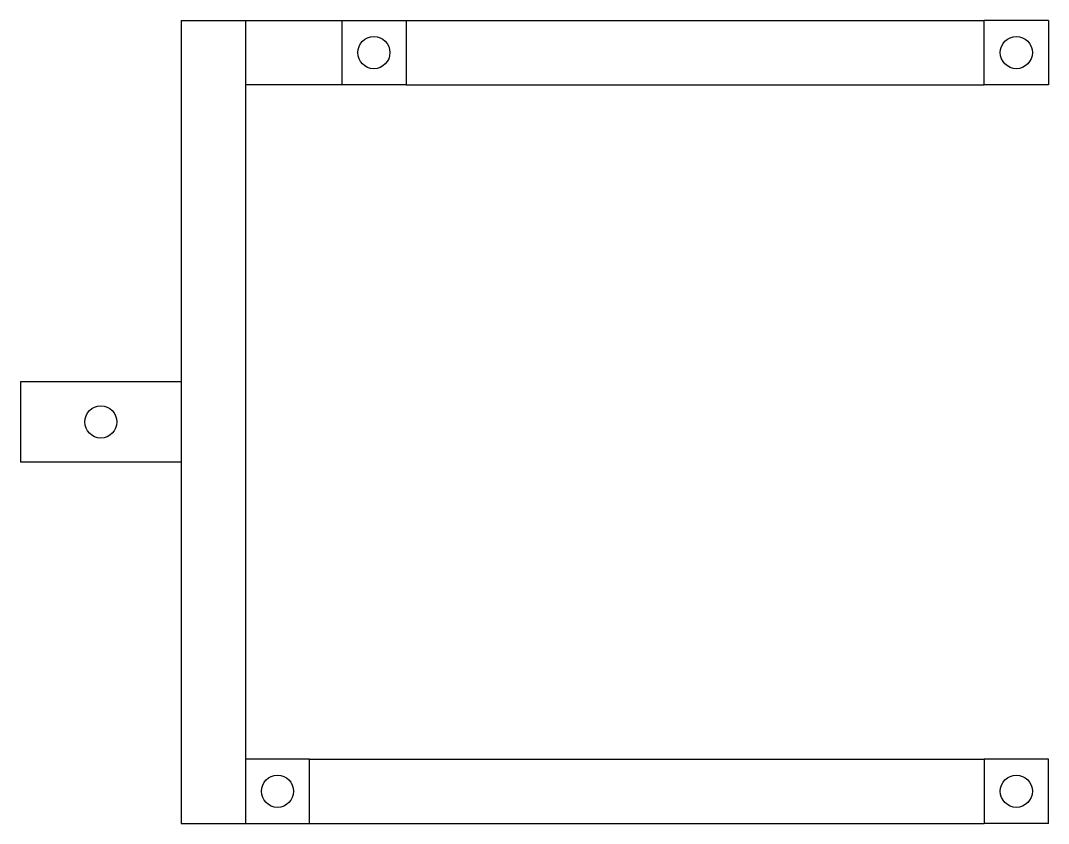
# Model space of a CAD drawing. Header units: inches. Extents: x 87 to 215, y 78 to 178.
import ezdxf

# ---------------------------------------------------------------- set-up
doc = ezdxf.new("R2010")
doc.units = ezdxf.units.IN
doc.header["$MEASUREMENT"] = 0

msp = doc.modelspace()

# ---------------------------------------------------------------- linework, layer by layer
for p, q in [((107.41, 178.5), (107.41, 78.5)), ((107.41, 178.5), (115.41, 178.5)), ((115.41, 178.5), (115.41, 78.5)), ((115.41, 178.5), (127.41, 178.5)), ((127.41, 178.5), (127.41, 170.5)), ((127.41, 178.5), (135.41, 178.5)), ((135.41, 178.5), (135.41, 170.5)), ((135.41, 178.5), (207.41, 178.5)), ((207.41, 170.5), (207.41, 178.5)), ((215.41, 178.5), (207.41, 178.5)), ((215.41, 178.5), (215.41, 170.5)), ((127.41, 170.5), (115.41, 170.5)), ((135.41, 170.5), (127.41, 170.5)), ((135.41, 170.5), (207.41, 170.5)), ((215.41, 170.5), (207.41, 170.5)), ((107.41, 133.5), (87.41, 133.5)), ((87.41, 133.5), (87.41, 123.5)), ((107.41, 123.5), (87.41, 123.5)), ((123.41, 86.5), (115.41, 86.5)), ((123.41, 78.5), (123.41, 86.5)), ((123.41, 86.5), (207.41, 86.5)), ((215.41, 86.5), (207.41, 86.5)), ((207.41, 86.5), (207.41, 78.5)), ((215.41, 78.5), (215.41, 86.5)), ((107.41, 78.5), (115.41, 78.5)), ((115.41, 78.5), (123.41, 78.5)), ((123.41, 78.5), (207.41, 78.5)), ((215.41, 78.5), (207.41, 78.5))]:
    msp.add_line(p, q)
for centre in [(131.41, 174.5), (211.41, 174.5), (97.41, 128.5), (119.41, 82.5), (211.41, 82.5)]:
    msp.add_circle(centre, 2)

doc.saveas('drawing.dxf')
